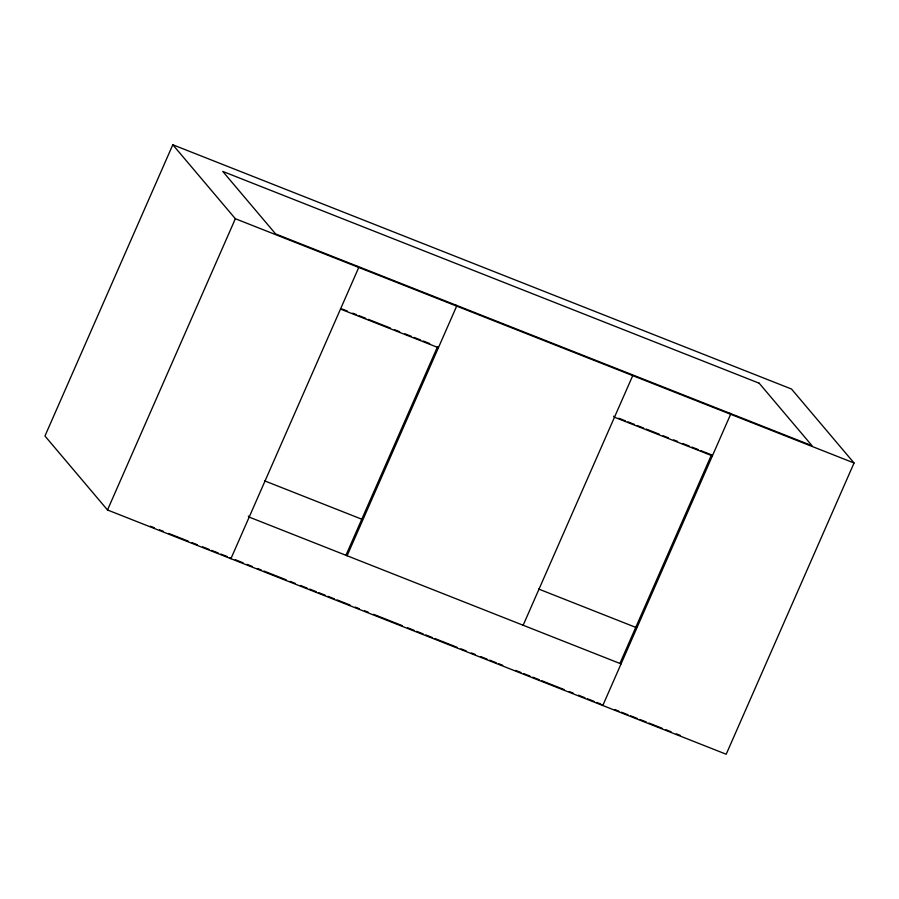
<?xml version="1.0" encoding="UTF-8"?>
<svg xmlns="http://www.w3.org/2000/svg" width="899" height="899" viewBox="0 0 899 899"><rect width="100%" height="100%" fill="white"/><g stroke="black" fill="none" stroke-linecap="round" stroke-linejoin="round"><path stroke-width="1.35" d="M172.799 144.761L44.95 436.004L107.509 509.98L726.201 754.239L854.05 462.996L791.491 389.02L172.799 144.761L235.358 218.727L854.05 462.996M107.509 509.98L235.358 218.727M523.151 625.255L632.739 375.613L631.851 374.58M701.051 450.714L711.491 454.838L620.175 662.866L621.063 663.911L249.192 517.094L248.304 516.048M342.238 309.054L347.452 311.11M352.678 313.178L356.6 314.717M359.207 315.751L365.736 318.325M368.343 319.359L390.537 328.124M394.447 329.663L399.673 331.731M404.898 333.787L411.416 336.361M414.034 337.395L420.563 339.968M423.171 341.002L429.7 343.575M618.815 418.249L625.344 420.822M627.952 421.856L634.48 424.429M637.088 425.463L643.617 428.036M646.224 429.07L659.282 434.217M663.192 435.768L668.418 437.824M673.643 439.892L677.554 441.431M682.779 443.499L689.308 446.073M691.915 447.106L698.444 449.68M340.507 309.065L438.409 347.711L437.532 346.677L346.205 554.705L347.093 555.751L456.67 306.109L455.793 305.064M264.564 480.83L362.443 519.476M538.636 589.036L636.526 627.682M150.38 526.207L154.302 527.758M159.528 529.814L163.438 531.365M168.664 533.422L188.251 541.153M192.172 542.704L197.398 544.772M202.612 546.828L209.152 549.413M211.759 550.435L218.288 553.02M220.896 554.054L227.425 556.627M235.268 559.717L243.101 562.808M247.011 564.358L252.237 566.415M257.451 568.483L261.373 570.022M263.98 571.056L286.174 579.821M290.085 581.361L295.31 583.429M300.536 585.485L307.065 588.07M309.672 589.092L316.201 591.677M318.808 592.699L325.337 595.284M327.944 596.307L334.462 598.88M337.08 599.914L350.116 605.061M355.33 607.128L359.24 608.668M364.466 610.724L368.376 612.275M373.591 614.332L402.28 625.659M407.494 627.716L414.023 630.289M416.63 631.323L423.148 633.896M425.755 634.93L432.284 637.503M434.891 638.537L457.063 647.28M460.973 648.831L466.188 650.887M471.402 652.955L475.313 654.494M480.538 656.551L487.056 659.124M489.663 660.158L496.181 662.732M498.788 663.765L502.71 665.305M515.756 670.463L520.982 672.519M523.589 673.553L530.118 676.127M532.725 677.161L539.254 679.734M541.861 680.768L564.055 689.533M569.281 691.589L573.191 693.14M578.417 695.197L584.946 697.77M587.553 698.804L594.082 701.389M596.689 702.411L600.611 703.962M614.972 709.626L618.894 711.176M621.501 712.21L628.03 714.784M630.637 715.818L637.177 718.391M639.785 719.425L646.314 722.009M648.921 723.032L661.99 728.19M665.901 729.741L671.126 731.797M676.351 733.865L680.262 735.416M729.763 413.225L730.64 414.27L602.791 705.513L601.914 704.479M711.491 454.838L712.379 455.883L614.478 417.226L613.59 416.181M357.892 266.407L358.768 267.452L230.919 558.695L230.043 557.661M759.161 383.199L222.75 171.417L275.611 233.931L812.033 445.713L759.161 383.199"/></g></svg>
